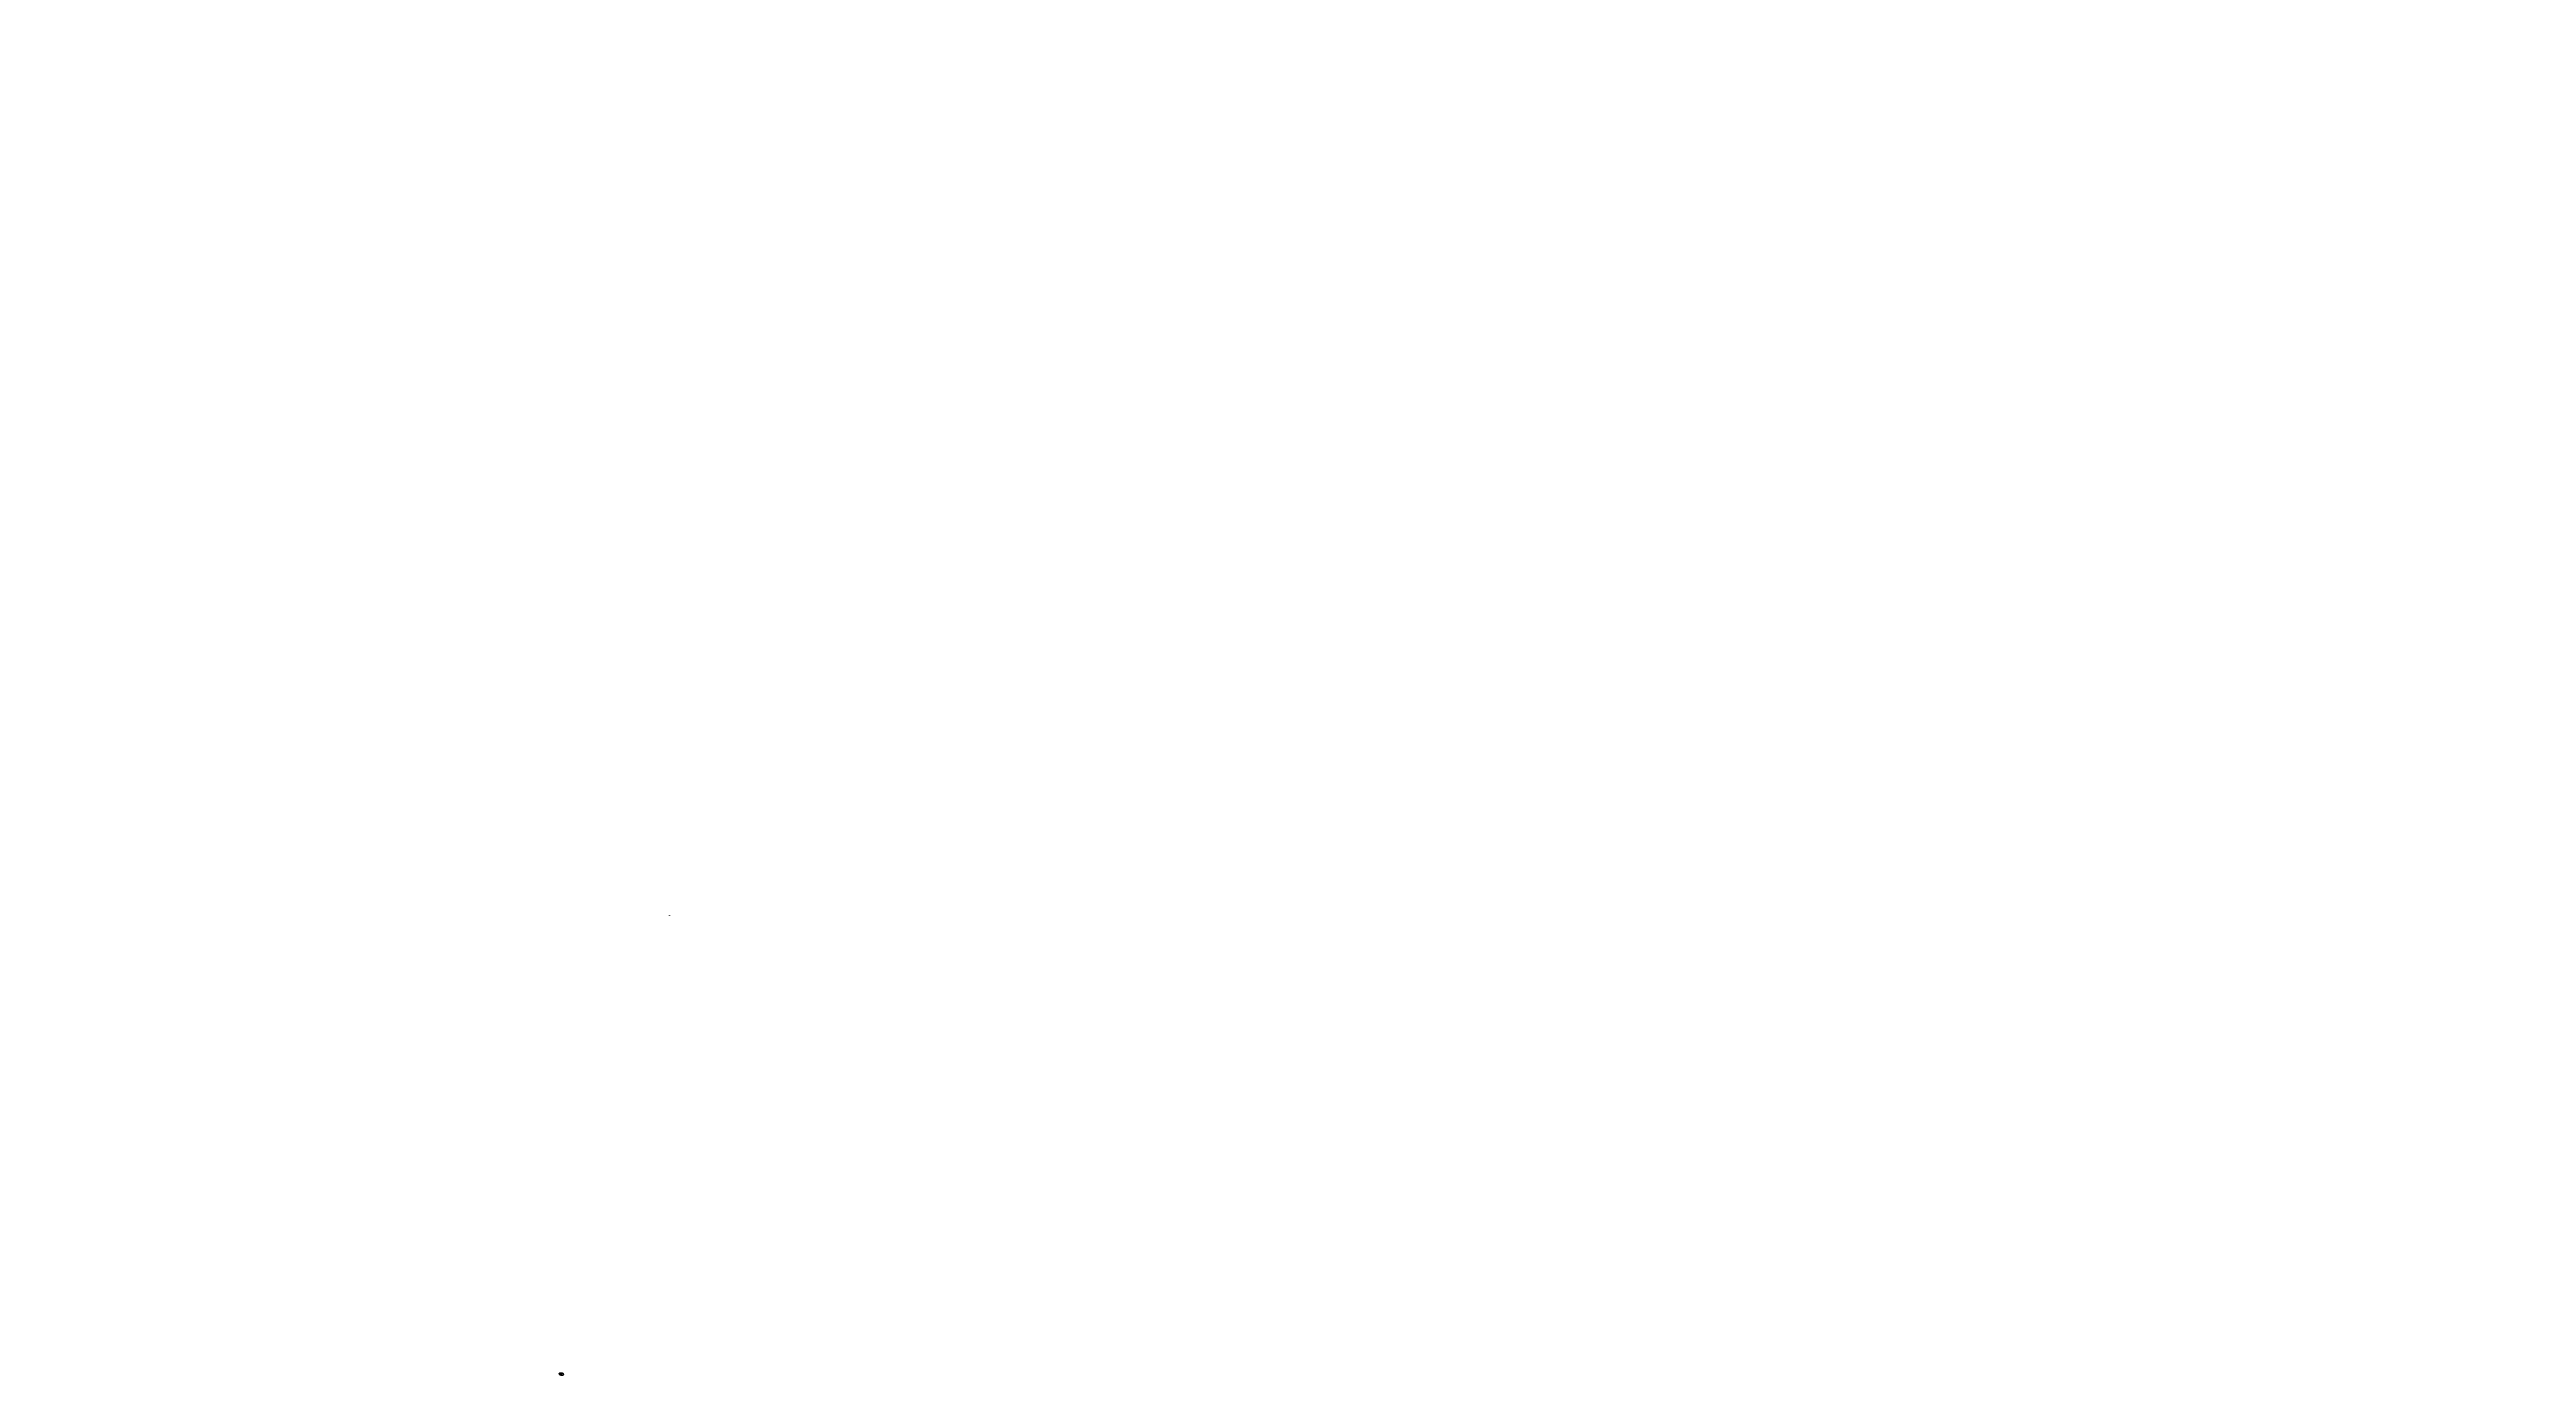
# Model space of a CAD drawing. Header units: millimetres. Extents: x 1353783 to 6492029790, y -7276956 to -512500.
# Drawn here: x 18322274 to 26707986, y -7276956 to -2786935 of the extents above; entities that cross this region are included whole.
import ezdxf

# ---------------------------------------------------------------- set-up
doc = ezdxf.new("R2010")
doc.units = ezdxf.units.MM
for name, color, linetype, lineweight in [('!A-DIAFRAGM типовой', 142, 'Continuous', 0), ('DIAFRAGM', 46, 'Continuous', 30), ('ГП-Тратуар', 3, 'Continuous', 5)]:
    doc.layers.add(name, color=color, linetype=linetype, lineweight=lineweight)

# ---------------------------------------------------------------- blocks, each defined once
blk = doc.blocks.new('*U13')
at = {"layer": '!A-DIAFRAGM типовой', "lineweight": 0, "ltscale": 100, "true_color": 0x000000}
h = blk.add_hatch(color=18, dxfattribs=at)
h.dxf.hatch_style = 1
h.paths.add_polyline_path([(0, 544), (200, 544), (200, -256), (0, -256)])
at = {"layer": 'DIAFRAGM', "color": 18, "ltscale": 0.5, "true_color": 0x000000}
blk.add_lwpolyline([(0, 544), (200, 544), (200, -256), (0, -256)], close=True, dxfattribs=at)

msp = doc.modelspace()

# ---------------------------------------------------------------- linework, layer by layer
at = {"layer": 'ГП-Тратуар', "color": 18, "lineweight": 15, "ltscale": 100, "true_color": 0x000000}
for major_axis, ratio, start_param, end_param in [((-7977, 1407), 0.53333333, 3.75524871, 6.30812994), ((7268, -1282), 0.5203252, 6.94154078, 9.41988809), ((7268, -1282), 0.5203252, 3.64454719, 6.43369638)]:
    msp.add_ellipse((20054930, -7272263), major_axis=major_axis, ratio=ratio, start_param=start_param, end_param=end_param, dxfattribs=at)
msp.add_ellipse((20053575, -7272052), major_axis=(3988, -703), ratio=0.53333333, dxfattribs=at)
for points, knots in [([(20062160, -7270963), (20061968, -7270759), (20061903, -7270693), (20061719, -7270511), (20061593, -7270397), (20061330, -7270173), (20061191, -7270063), (20060901, -7269848), (20060749, -7269743), (20060435, -7269539), (20060272, -7269440), (20059935, -7269247), (20059761, -7269154), (20059404, -7268975), (20059221, -7268888), (20058846, -7268723), (20058654, -7268643), (20058263, -7268493), (20058064, -7268421), (20057659, -7268286), (20057454, -7268222), (20057039, -7268104), (20056829, -7268049), (20056405, -7267948), (20056192, -7267901), (20055763, -7267818), (20055547, -7267781), (20055115, -7267716), (20054898, -7267688), (20054466, -7267642), (20054250, -7267624), (20053820, -7267597), (20053606, -7267588), (20053181, -7267580), (20052970, -7267581), (20052552, -7267593), (20052346, -7267603), (20051939, -7267634), (20051738, -7267655), (20051343, -7267705), (20051150, -7267735), (20050770, -7267804), (20050585, -7267843), (20050223, -7267931), (20050047, -7267979), (20049705, -7268085), (20049539, -7268142), (20049218, -7268266), (20049064, -7268332), (20048767, -7268473), (20048625, -7268548), (20048354, -7268705), (20048225, -7268788), (20047981, -7268961), (20047866, -7269052), (20047652, -7269240), (20047552, -7269338), (20047387, -7269519), (20047320, -7269601), (20047195, -7269769), (20047138, -7269855), (20047034, -7270030), (20046987, -7270120), (20046904, -7270302), (20046869, -7270395), (20046808, -7270583), (20046784, -7270679), (20046754, -7270829), (20046746, -7270883), (20046735, -7270963)], [3.75524871, 3.75524871, 3.75524871, 3.75524871, 3.80054211, 3.80054211, 3.88048275, 3.88048275, 3.96042338, 3.96042338, 4.04036401, 4.04036401, 4.12030464, 4.12030464, 4.20024528, 4.20024528, 4.28018591, 4.28018591, 4.36012654, 4.36012654, 4.44006717, 4.44006717, 4.52000781, 4.52000781, 4.59994844, 4.59994844, 4.67988907, 4.67988907, 4.75982971, 4.75982971, 4.83977034, 4.83977034, 4.91971097, 4.91971097, 4.9996516, 4.9996516, 5.07959224, 5.07959224, 5.15953287, 5.15953287, 5.2394735, 5.2394735, 5.31941413, 5.31941413, 5.39935477, 5.39935477, 5.4792954, 5.4792954, 5.55923603, 5.55923603, 5.63917666, 5.63917666, 5.7191173, 5.7191173, 5.79905793, 5.79905793, 5.87899856, 5.87899856, 5.95893919, 5.95893919, 6.02179581, 6.02179581, 6.08465243, 6.08465243, 6.14750905, 6.14750905, 6.21036566, 6.21036566, 6.27322228, 6.27322228, 6.30812994, 6.30812994, 6.30812994, 6.30812994]), ([(20047334, -7272963), (20047730, -7273449), (20047784, -7273518), (20047947, -7273715), (20048063, -7273842), (20048284, -7274066), (20048388, -7274163), (20048604, -7274354), (20048717, -7274448), (20048951, -7274631), (20049072, -7274721), (20049348, -7274913), (20049504, -7275015), (20049828, -7275212), (20049996, -7275308), (20050341, -7275492), (20050518, -7275581), (20050882, -7275751), (20051069, -7275832), (20051449, -7275988), (20051643, -7276062), (20052037, -7276201), (20052238, -7276267), (20052643, -7276390), (20052849, -7276447), (20053264, -7276553), (20053473, -7276601), (20053895, -7276689), (20054107, -7276729), (20054532, -7276799), (20054745, -7276829), (20055172, -7276880), (20055385, -7276900), (20055775, -7276930), (20055952, -7276940), (20056305, -7276953), (20056480, -7276956), (20056828, -7276955), (20057001, -7276951), (20057392, -7276935), (20057610, -7276920), (20058037, -7276879), (20058247, -7276853), (20058660, -7276789), (20058862, -7276752), (20059257, -7276665), (20059450, -7276617), (20059824, -7276508), (20060006, -7276448), (20060329, -7276327), (20060471, -7276268), (20060748, -7276142), (20060882, -7276075), (20061139, -7275933), (20061263, -7275858), (20061476, -7275717), (20061566, -7275652), (20061724, -7275528), (20061794, -7275471), (20061927, -7275353), (20061991, -7275292), (20062113, -7275167), (20062172, -7275102), (20062274, -7274981), (20062319, -7274925), (20062404, -7274810), (20062444, -7274751), (20062521, -7274631), (20062557, -7274570), (20062615, -7274463), (20062638, -7274419), (20062681, -7274328), (20062702, -7274282), (20062740, -7274189), (20062758, -7274143), (20062791, -7274049), (20062806, -7274002), (20062835, -7273902), (20062849, -7273850), (20062871, -7273752), (20062880, -7273706), (20062896, -7273615), (20062903, -7273569), (20062915, -7273466), (20062921, -7273410), (20062927, -7273305), (20062928, -7273258), (20062929, -7273162), (20062928, -7273114), (20062924, -7273032), (20062922, -7272997), (20062919, -7272963)], [3.64454719, 3.64454719, 3.64454719, 3.64454719, 3.68975851, 3.68975851, 3.77642659, 3.77642659, 3.84585166, 3.84585166, 3.91527673, 3.91527673, 3.9847018, 3.9847018, 4.0677841, 4.0677841, 4.1512706, 4.1512706, 4.2347571, 4.2347571, 4.31824359, 4.31824359, 4.40173009, 4.40173009, 4.48521659, 4.48521659, 4.56870309, 4.56870309, 4.65218959, 4.65218959, 4.73567609, 4.73567609, 4.81916259, 4.81916259, 4.90264909, 4.90264909, 4.97242266, 4.97242266, 5.04219623, 5.04219623, 5.11196981, 5.11196981, 5.20153498, 5.20153498, 5.29110015, 5.29110015, 5.38066533, 5.38066533, 5.4702305, 5.4702305, 5.55979568, 5.55979568, 5.63466773, 5.63466773, 5.70953979, 5.70953979, 5.78441184, 5.78441184, 5.84358275, 5.84358275, 5.89216469, 5.89216469, 5.94074663, 5.94074663, 5.98932858, 5.98932858, 6.02954572, 6.02954572, 6.07016415, 6.07016415, 6.11078257, 6.11078257, 6.1397108, 6.1397108, 6.16863902, 6.16863902, 6.19736069, 6.19736069, 6.22608236, 6.22608236, 6.25728207, 6.25728207, 6.28418534, 6.28418534, 6.31108862, 6.31108862, 6.34391865, 6.34391865, 6.37145421, 6.37145421, 6.39898977, 6.39898977, 6.41902859, 6.41902859, 6.41902859, 6.41902859]), ([(20047618, -7272963), (20047890, -7273329), (20047943, -7273396), (20048129, -7273620), (20048272, -7273774), (20048582, -7274073), (20048749, -7274218), (20049068, -7274470), (20049214, -7274577), (20049520, -7274787), (20049680, -7274889), (20050009, -7275086), (20050180, -7275181), (20050532, -7275364), (20050713, -7275453), (20051084, -7275622), (20051274, -7275702), (20051663, -7275855), (20051860, -7275928), (20052263, -7276065), (20052467, -7276129), (20052881, -7276249), (20053091, -7276304), (20053514, -7276406), (20053727, -7276452), (20054156, -7276535), (20054371, -7276571), (20054803, -7276635), (20055019, -7276662), (20055451, -7276706), (20055667, -7276722), (20056096, -7276746), (20056309, -7276753), (20056732, -7276757), (20056942, -7276753), (20057356, -7276737), (20057561, -7276723), (20057964, -7276686), (20058163, -7276662), (20058552, -7276605), (20058743, -7276571), (20059116, -7276493), (20059298, -7276449), (20059651, -7276352), (20059823, -7276298), (20060156, -7276180), (20060317, -7276116), (20060626, -7275979), (20060775, -7275906), (20061059, -7275749), (20061195, -7275666), (20061419, -7275511), (20061512, -7275443), (20061687, -7275299), (20061771, -7275225), (20061916, -7275085), (20061978, -7275019), (20062095, -7274885), (20062151, -7274816), (20062255, -7274675), (20062304, -7274602), (20062394, -7274454), (20062435, -7274378), (20062504, -7274236), (20062532, -7274170), (20062584, -7274037), (20062607, -7273970), (20062647, -7273833), (20062664, -7273764), (20062692, -7273625), (20062704, -7273555), (20062720, -7273414), (20062725, -7273343), (20062729, -7273200), (20062729, -7273129), (20062723, -7273026), (20062721, -7272994), (20062718, -7272963)], [3.64454719, 3.64454719, 3.64454719, 3.64454719, 3.69095802, 3.69095802, 3.80012753, 3.80012753, 3.90929703, 3.90929703, 3.99505411, 3.99505411, 4.08081119, 4.08081119, 4.16656827, 4.16656827, 4.25232534, 4.25232534, 4.33808242, 4.33808242, 4.4238395, 4.4238395, 4.50959658, 4.50959658, 4.59535365, 4.59535365, 4.68111073, 4.68111073, 4.76686781, 4.76686781, 4.85262489, 4.85262489, 4.93838196, 4.93838196, 5.02413904, 5.02413904, 5.10989612, 5.10989612, 5.1956532, 5.1956532, 5.28141027, 5.28141027, 5.36716735, 5.36716735, 5.45292443, 5.45292443, 5.53868151, 5.53868151, 5.62443859, 5.62443859, 5.71019566, 5.71019566, 5.79595274, 5.79595274, 5.8602527, 5.8602527, 5.92455266, 5.92455266, 5.97754731, 5.97754731, 6.03054195, 6.03054195, 6.0835366, 6.0835366, 6.13653125, 6.13653125, 6.1809155, 6.1809155, 6.22529976, 6.22529976, 6.26968402, 6.26968402, 6.31406827, 6.31406827, 6.35845253, 6.35845253, 6.40283679, 6.40283679, 6.42243271, 6.42243271, 6.42243271, 6.42243271]), ([(20057367, -7272720), (20057374, -7272680), (20057379, -7272639), (20057382, -7272556), (20057382, -7272513), (20057375, -7272428), (20057368, -7272385), (20057351, -7272298), (20057339, -7272253), (20057310, -7272164), (20057292, -7272119), (20057252, -7272028), (20057228, -7271982), (20057176, -7271889), (20057147, -7271843), (20057083, -7271750), (20057048, -7271704), (20056972, -7271611), (20056931, -7271565), (20056844, -7271473), (20056798, -7271427), (20056700, -7271337), (20056649, -7271292), (20056540, -7271204), (20056483, -7271160), (20056365, -7271074), (20056304, -7271032), (20056176, -7270949), (20056110, -7270908), (20055973, -7270829), (20055903, -7270791), (20055758, -7270716), (20055684, -7270679), (20055533, -7270609), (20055455, -7270575), (20055297, -7270509), (20055216, -7270478), (20055052, -7270418), (20054969, -7270389), (20054771, -7270325), (20054656, -7270291), (20054423, -7270228), (20054305, -7270200), (20054067, -7270149), (20053947, -7270126), (20053706, -7270087), (20053585, -7270070), (20053344, -7270043), (20053224, -7270032), (20052984, -7270017), (20052865, -7270013), (20052630, -7270010), (20052513, -7270012), (20052284, -7270022), (20052171, -7270031), (20051950, -7270053), (20051841, -7270067), (20051631, -7270101), (20051528, -7270122), (20051329, -7270167), (20051233, -7270193), (20051049, -7270250), (20050961, -7270281), (20050808, -7270342), (20050743, -7270370), (20050618, -7270431), (20050559, -7270462), (20050446, -7270528), (20050393, -7270562), (20050293, -7270632), (20050246, -7270669), (20050159, -7270743), (20050119, -7270781), (20050051, -7270853), (20050023, -7270886), (20049971, -7270953), (20049947, -7270987), (20049904, -7271055), (20049885, -7271090), (20049851, -7271159), (20049837, -7271195), (20049811, -7271266), (20049801, -7271302), (20049785, -7271374), (20049779, -7271411), (20049771, -7271485), (20049769, -7271522), (20049770, -7271598), (20049772, -7271636), (20049782, -7271714), (20049789, -7271753), (20049807, -7271832), (20049819, -7271873), (20049846, -7271953), (20049863, -7271994), (20049900, -7272076), (20049921, -7272118), (20049967, -7272201), (20049993, -7272243), (20050049, -7272326), (20050079, -7272368), (20050145, -7272452), (20050180, -7272494), (20050255, -7272577), (20050294, -7272618), (20050378, -7272700), (20050422, -7272741), (20050515, -7272822), (20050563, -7272862), (20050664, -7272941), (20050717, -7272980), (20050826, -7273057), (20050882, -7273095), (20051019, -7273182), (20051102, -7273231), (20051272, -7273326), (20051361, -7273372), (20051543, -7273461), (20051637, -7273503), (20051830, -7273585), (20051928, -7273623), (20052129, -7273697), (20052232, -7273732), (20052440, -7273796), (20052546, -7273827), (20052759, -7273883), (20052867, -7273908), (20053085, -7273955), (20053194, -7273975), (20053414, -7274012), (20053525, -7274028), (20053745, -7274054), (20053855, -7274065), (20054074, -7274081), (20054183, -7274087), (20054400, -7274093), (20054507, -7274093), (20054719, -7274088), (20054824, -7274083), (20055030, -7274068), (20055131, -7274058), (20055329, -7274033), (20055426, -7274018), (20055615, -7273983), (20055707, -7273963), (20055886, -7273919), (20055972, -7273894), (20056138, -7273841), (20056218, -7273812), (20056371, -7273750), (20056443, -7273717), (20056581, -7273647), (20056647, -7273611), (20056757, -7273542), (20056804, -7273510), (20056892, -7273444), (20056934, -7273411), (20057011, -7273342), (20057047, -7273307), (20057113, -7273235), (20057143, -7273199), (20057198, -7273125), (20057223, -7273087), (20057267, -7273012), (20057286, -7272973), (20057319, -7272896), (20057333, -7272857), (20057354, -7272785), (20057361, -7272753), (20057367, -7272720)], [0, 0, 0, 0, 0.06923115, 0.06923115, 0.1384623, 0.1384623, 0.20769345, 0.20769345, 0.27692461, 0.27692461, 0.34615576, 0.34615576, 0.41538691, 0.41538691, 0.48461806, 0.48461806, 0.55384921, 0.55384921, 0.62308036, 0.62308036, 0.69231151, 0.69231151, 0.76154267, 0.76154267, 0.83077382, 0.83077382, 0.90000497, 0.90000497, 0.96923612, 0.96923612, 1.03846727, 1.03846727, 1.10769842, 1.10769842, 1.17692957, 1.17692957, 1.24616072, 1.24616072, 1.31539188, 1.31539188, 1.40819611, 1.40819611, 1.50100034, 1.50100034, 1.59380457, 1.59380457, 1.6866088, 1.6866088, 1.77941303, 1.77941303, 1.87221726, 1.87221726, 1.96502149, 1.96502149, 2.05782572, 2.05782572, 2.15062995, 2.15062995, 2.24343418, 2.24343418, 2.33623841, 2.33623841, 2.42904264, 2.42904264, 2.50397983, 2.50397983, 2.57891703, 2.57891703, 2.65385422, 2.65385422, 2.72879142, 2.72879142, 2.80372861, 2.80372861, 2.86614563, 2.86614563, 2.92856265, 2.92856265, 2.99097967, 2.99097967, 3.05339669, 3.05339669, 3.11581371, 3.11581371, 3.17823072, 3.17823072, 3.24064774, 3.24064774, 3.30306476, 3.30306476, 3.36548178, 3.36548178, 3.4278988, 3.4278988, 3.49031581, 3.49031581, 3.55273283, 3.55273283, 3.61514985, 3.61514985, 3.67756687, 3.67756687, 3.73998389, 3.73998389, 3.80240091, 3.80240091, 3.86481792, 3.86481792, 3.92723494, 3.92723494, 3.98965196, 3.98965196, 4.05206898, 4.05206898, 4.13684123, 4.13684123, 4.22161348, 4.22161348, 4.30638573, 4.30638573, 4.39115798, 4.39115798, 4.47593023, 4.47593023, 4.56070248, 4.56070248, 4.64547473, 4.64547473, 4.73024698, 4.73024698, 4.81501923, 4.81501923, 4.89979148, 4.89979148, 4.98456373, 4.98456373, 5.06933598, 5.06933598, 5.15410823, 5.15410823, 5.23888048, 5.23888048, 5.32365273, 5.32365273, 5.40842498, 5.40842498, 5.49319723, 5.49319723, 5.57796948, 5.57796948, 5.66274173, 5.66274173, 5.74751398, 5.74751398, 5.81605076, 5.81605076, 5.88458755, 5.88458755, 5.95312433, 5.95312433, 6.02166111, 6.02166111, 6.0901979, 6.0901979, 6.15873468, 6.15873468, 6.22727146, 6.22727146, 6.28318531, 6.28318531, 6.28318531, 6.28318531])]:
    msp.add_open_spline(points, degree=3, knots=knots, dxfattribs=at)

# ---------------------------------------------------------------- block references
at = {"layer": 'DIAFRAGM', "rotation": 359.9999872152733}
msp.add_blockref('*U13', (20421284, -5719108), dxfattribs=at)

doc.saveas('drawing.dxf')
